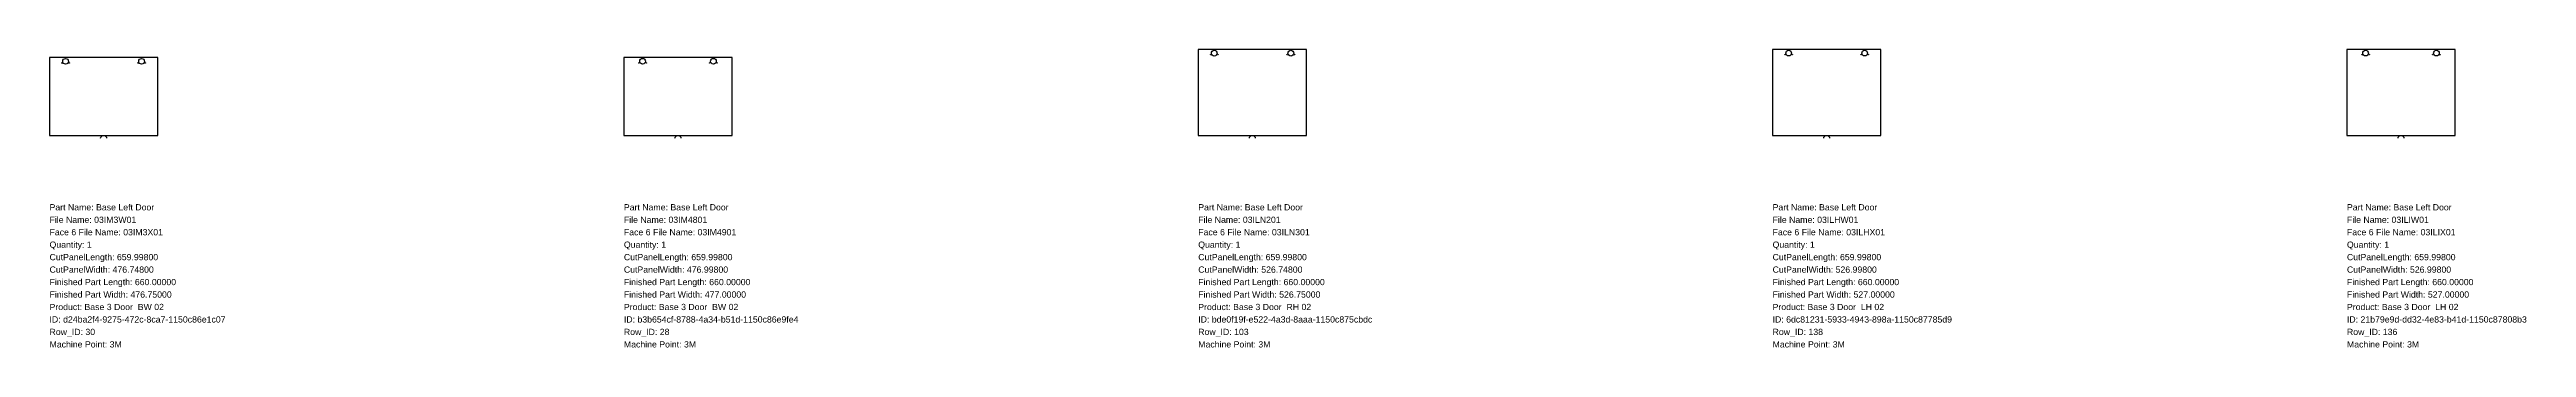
# Model space of a CAD drawing. Header units: inches. Extents: x 0 to 77089, y -1296 to 609.
# Drawn here: x 0 to 15115, y -1296 to 527 of the extents above; entities that cross this region are included whole.
import ezdxf

# ---------------------------------------------------------------- set-up
doc = ezdxf.new("R2010")
doc.units = ezdxf.units.IN
doc.header["$MEASUREMENT"] = 0
for name, color, linetype in [('BORDER_Z19P0RT1001', 7, 'Continuous'), ('NESTTEXT', 1, 'Continuous'), ('VBORE_Z2P0', 3, 'Continuous')]:
    doc.layers.add(name, color=color, linetype=linetype)
doc.styles.get("Standard").update_dxf_attribs({"font": 'arial.ttf'})

msp = doc.modelspace()

# ---------------------------------------------------------------- linework, layer by layer
at = {"layer": 'BORDER_Z19P0RT1001', "color": 2}
for points in [[(311.824, -15, -0.414213562), (326.824, 0), (659.998, 0), (659.998, 476.748), (0, 476.748), (0, 0), (333.174, 0, -0.414213562), (348.174, -15)], [(3816.622, -15, -0.414213562), (3831.622, 0), (4164.796, 0), (4164.796, 476.998), (3504.798, 476.998), (3504.798, 0), (3837.972, 0, -0.414213562), (3852.972, -15)], [(7321.42, -15, -0.414213562), (7336.42, 0), (7669.594, 0), (7669.594, 526.748), (7009.596, 526.748), (7009.596, 0), (7342.77, 0, -0.414213562), (7357.77, -15)], [(10826.218, -15, -0.414213562), (10841.218, 0), (11174.392, 0), (11174.392, 526.998), (10514.394, 526.998), (10514.394, 0), (10847.568, 0, -0.414213562), (10862.568, -15)], [(14331.016, -15, -0.414213562), (14346.016, 0), (14679.19, 0), (14679.19, 526.998), (14019.192, 526.998), (14019.192, 0), (14352.366, 0, -0.414213562), (14367.366, -15)]]:
    msp.add_lwpolyline(points, format="xyb", dxfattribs=at)
at = {"layer": 'VBORE_Z2P0', "color": 3}
for centre, radius in [((97.998, 454.248), 17.5), ((561.998, 454.248), 17.5), ((3618.796, 454.498), 17.5), ((4050.796, 454.498), 17.5), ((7085.094, 494.748), 1.5), ((7107.594, 504.248), 17.5), ((7130.094, 494.748), 1.5), ((7552.094, 494.748), 1.5), ((7574.594, 504.248), 17.5), ((7597.094, 494.748), 1.5), ((10589.892, 494.998), 1.5), ((10612.392, 504.498), 17.5), ((10634.892, 494.998), 1.5), ((11053.892, 494.998), 1.5), ((11076.392, 504.498), 17.5), ((11098.892, 494.998), 1.5), ((14110.69, 494.998), 1.5), ((14133.19, 504.498), 17.5), ((14155.69, 494.998), 1.5), ((14542.69, 494.998), 1.5), ((14565.19, 504.498), 17.5), ((14587.69, 494.998), 1.5), ((75.498, 444.748), 1.5), ((120.498, 444.748), 1.5), ((539.498, 444.748), 1.5), ((584.498, 444.748), 1.5), ((3596.296, 444.998), 1.5), ((3641.296, 444.998), 1.5), ((4028.296, 444.998), 1.5), ((4073.296, 444.998), 1.5)]:
    msp.add_circle(centre, radius, dxfattribs=at)

# ---------------------------------------------------------------- texts
at = {"layer": 'NESTTEXT', "color": 1}
for s, p in [('Part Name: Base Left Door', (0, -457.2)), ('Part Name: Base Left Door', (3504.798, -457.2)), ('Part Name: Base Left Door', (7009.596, -457.2)), ('Part Name: Base Left Door', (10514.394, -457.2)), ('Part Name: Base Left Door', (14019.192, -457.2)), ('File Name: 03IM3W01', (0, -533.4)), ('Face 6 File Name: 03IM3X01', (0, -609.6)), ('File Name: 03IM4801', (3504.798, -533.4)), ('Face 6 File Name: 03IM4901', (3504.798, -609.6)), ('File Name: 03ILN201', (7009.596, -533.4)), ('Face 6 File Name: 03ILN301', (7009.596, -609.6)), ('File Name: 03ILHW01', (10514.394, -533.4)), ('Face 6 File Name: 03ILHX01', (10514.394, -609.6)), ('File Name: 03ILIW01', (14019.192, -533.4)), ('Face 6 File Name: 03ILIX01', (14019.192, -609.6)), ('Quantity: 1', (0, -685.8)), ('CutPanelLength: 659.99800', (0, -762)), ('Quantity: 1', (3504.798, -685.8)), ('CutPanelLength: 659.99800', (3504.798, -762)), ('Quantity: 1', (7009.596, -685.8)), ('CutPanelLength: 659.99800', (7009.596, -762)), ('Quantity: 1', (10514.394, -685.8)), ('CutPanelLength: 659.99800', (10514.394, -762)), ('Quantity: 1', (14019.192, -685.8)), ('CutPanelLength: 659.99800', (14019.192, -762)), ('CutPanelWidth: 476.74800', (0, -838.2)), ('Finished Part Length: 660.00000', (0, -914.4)), ('CutPanelWidth: 476.99800', (3504.798, -838.2)), ('Finished Part Length: 660.00000', (3504.798, -914.4)), ('CutPanelWidth: 526.74800', (7009.596, -838.2)), ('Finished Part Length: 660.00000', (7009.596, -914.4)), ('CutPanelWidth: 526.99800', (10514.394, -838.2)), ('Finished Part Length: 660.00000', (10514.394, -914.4)), ('CutPanelWidth: 526.99800', (14019.192, -838.2)), ('Finished Part Length: 660.00000', (14019.192, -914.4)), ('Finished Part Width: 476.75000', (0, -990.6)), ('Product: Base 3 Door  BW 02', (0, -1066.8)), ('Finished Part Width: 477.00000', (3504.798, -990.6)), ('Product: Base 3 Door  BW 02', (3504.798, -1066.8)), ('Finished Part Width: 526.75000', (7009.596, -990.6)), ('Product: Base 3 Door  RH 02', (7009.596, -1066.8)), ('Finished Part Width: 527.00000', (10514.394, -990.6)), ('Product: Base 3 Door  LH 02', (10514.394, -1066.8)), ('Finished Part Width: 527.00000', (14019.192, -990.6)), ('Product: Base 3 Door  LH 02', (14019.192, -1066.8)), ('Row_ID: 30', (0, -1219.2)), ('ID: d24ba2f4-9275-472c-8ca7-1150c86e1c07', (0, -1143)), ('Row_ID: 28', (3504.798, -1219.2)), ('ID: b3b654cf-8788-4a34-b51d-1150c86e9fe4', (3504.798, -1143)), ('Row_ID: 103', (7009.596, -1219.2)), ('ID: bde0f19f-e522-4a3d-8aaa-1150c875cbdc', (7009.596, -1143)), ('Row_ID: 138', (10514.394, -1219.2)), ('ID: 6dc81231-5933-4943-898a-1150c87785d9', (10514.394, -1143)), ('Row_ID: 136', (14019.192, -1219.2)), ('ID: 21b79e9d-dd32-4e83-b41d-1150c87808b3', (14019.192, -1143)), ('Machine Point: 3M', (0, -1295.4)), ('Machine Point: 3M', (3504.798, -1295.4)), ('Machine Point: 3M', (7009.596, -1295.4)), ('Machine Point: 3M', (10514.394, -1295.4)), ('Machine Point: 3M', (14019.192, -1295.4))]:
    msp.add_text(s, height=38.1, dxfattribs=at).set_placement(p)

doc.saveas('drawing.dxf')
